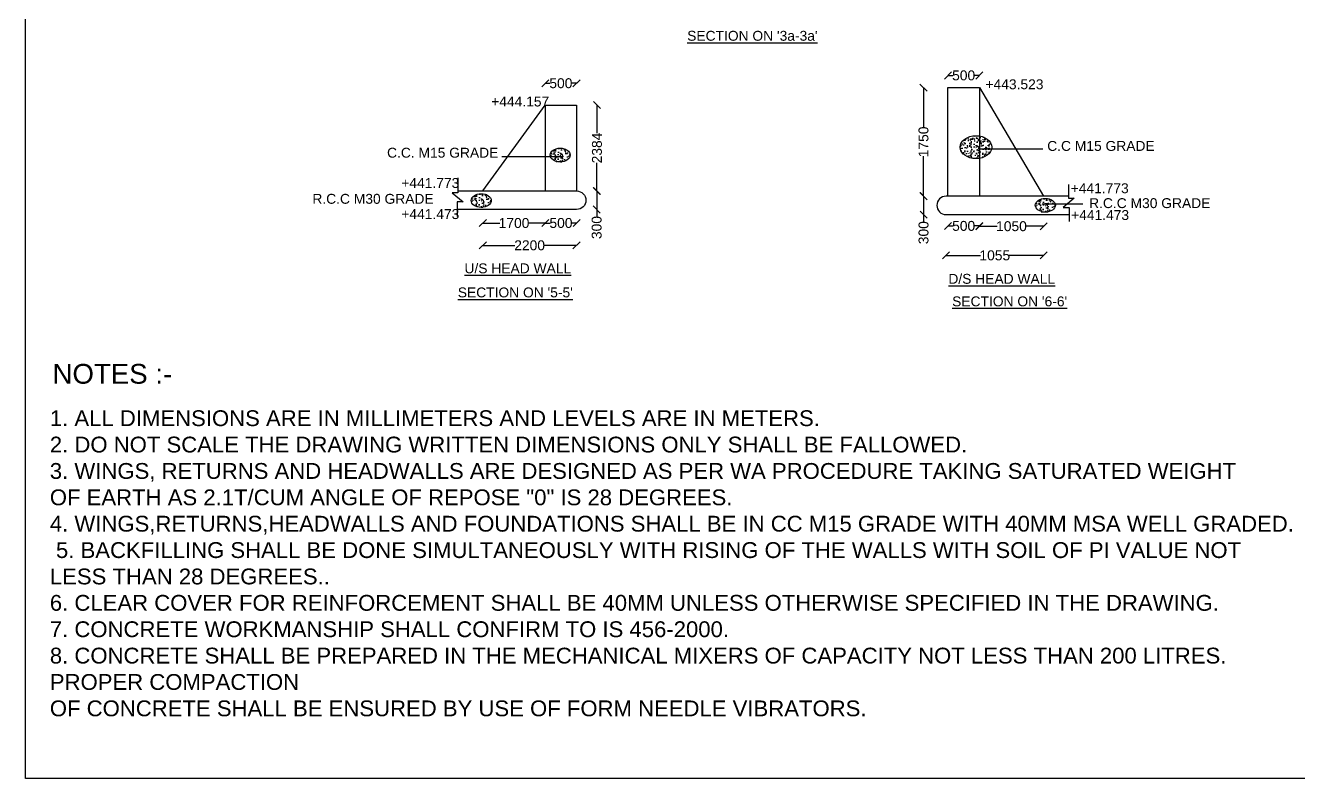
# Model space of a CAD drawing. Header units: millimetres. Extents: x 5732 to 11541, y 1165 to 4950.
# Drawn here: x 5732 to 8951, y 1165 to 3069 of the extents above; entities that cross this region are included whole.
import ezdxf

# ---------------------------------------------------------------- set-up
doc = ezdxf.new("R2010")
doc.units = ezdxf.units.MM
doc.header["$MEASUREMENT"] = 0
for name, color, linetype in [('DIMENSIONS', 7, 'Continuous'), ('DRAWING', 7, 'Continuous'), ('TEXT', 7, 'Continuous')]:
    doc.layers.add(name, color=color, linetype=linetype)
doc.styles.get("Standard").update_dxf_attribs({"font": 'arial.ttf', "height": 25})
doc.dimstyles.get("Standard").update_dxf_attribs({"dimtxt": 25, "dimasz": 18, "dimexe": 0.18, "dimexo": 0.0625, "dimgap": 0.09, "dimtad": 0, "dimdec": 0, "dimzin": 0, "dimdsep": 46, "dimtxsty": 'Standard', "dimblk": 'OBLIQUE', "dimcen": 0.09, "dimse1": 1, "dimse2": 1, "dimadec": 0, "dimazin": 0, "dimtfac": 1, "dimtdec": 0, "dimtofl": 0, "dimtmove": 0, "dimatfit": 3, "dimfxl": 1, "dimtolj": 1, "dimtzin": 0, "dimarcsym": 0})

# ---------------------------------------------------------------- blocks, each defined once
blk = doc.blocks.new('_Oblique')
at = {"color": 0, "linetype": 'ByBlock', "lineweight": -2}
blk.add_line((-0.5, -0.5), (0.5, 0.5), dxfattribs=at)
blk = doc.blocks.new('*D29')
at = {"layer": 'Defpoints', "color": 0}
for p in [(8143.8, 2942.6), (8064.2, 2911.9), (8143.8, 2911.9)]:
    blk.add_point(p, dxfattribs=at)
at = {"layer": 'DIMENSIONS', "color": 0, "lineweight": -2}
for p, q in [((8064.2, 2942.6), (8076.3, 2942.6)), ((8143.8, 2942.6), (8131.7, 2942.6))]:
    blk.add_line(p, q, dxfattribs=at)
at = {"layer": 'DIMENSIONS', "color": 0, "lineweight": -2, "xscale": 18, "yscale": 18, "zscale": 18, "rotation": 180}
blk.add_blockref('_Oblique', (8064.2, 2942.6), dxfattribs=at)
at = {"layer": 'DIMENSIONS', "color": 0, "lineweight": -2, "xscale": 18, "yscale": 18, "zscale": 18}
blk.add_blockref('_Oblique', (8143.8, 2942.6), dxfattribs=at)
at = {"layer": 'DIMENSIONS', "color": 0, "insert": (8104, 2942.6), "char_height": 25, "attachment_point": 5}
blk.add_mtext('\\A1;500', dxfattribs=at)
blk = doc.blocks.new('*D30')
at = {"layer": 'Defpoints', "color": 0}
for p in [(8064.2, 2911.9), (8002.6, 2637.4), (8064.2, 2637.4)]:
    blk.add_point(p, dxfattribs=at)
at = {"layer": 'DIMENSIONS', "color": 0, "lineweight": -2}
for p, q in [((8002.6, 2911.9), (8002.6, 2810.8)), ((8002.6, 2637.4), (8002.6, 2738.4))]:
    blk.add_line(p, q, dxfattribs=at)
at = {"layer": 'DIMENSIONS', "color": 0, "lineweight": -2, "xscale": 18, "yscale": 18, "zscale": 18}
for p, rotation in [((8002.6, 2911.9), 90), ((8002.6, 2637.4), 270)]:
    blk.add_blockref('_Oblique', p, dxfattribs=dict(at, rotation=rotation))
at = {"layer": 'DIMENSIONS', "color": 0, "insert": (8002.6, 2774.6), "char_height": 25, "attachment_point": 5, "rotation": 90}
blk.add_mtext('\\A1;1750', dxfattribs=at)
blk = doc.blocks.new('*D31')
at = {"layer": 'Defpoints', "color": 0}
for p in [(8064.2, 2637.4), (8002.7, 2590.8), (8064.3, 2590.8)]:
    blk.add_point(p, dxfattribs=at)
at = {"layer": 'DIMENSIONS', "color": 0, "lineweight": -2}
for p, q in [((8002.7, 2637.4), (8002.7, 2590.8)), ((8002.7, 2590.8), (8002.7, 2572.8))]:
    blk.add_line(p, q, dxfattribs=at)
at = {"layer": 'DIMENSIONS', "color": 0, "lineweight": -2, "xscale": 18, "yscale": 18, "zscale": 18}
for p, rotation in [((8002.7, 2637.4), 90), ((8002.7, 2590.8), 270)]:
    blk.add_blockref('_Oblique', p, dxfattribs=dict(at, rotation=rotation))
at = {"layer": 'DIMENSIONS', "color": 0, "insert": (8002.7, 2545.1), "char_height": 25, "attachment_point": 5, "rotation": 90}
blk.add_mtext('\\A1;300', dxfattribs=at)
blk = doc.blocks.new('*D32')
at = {"layer": 'Defpoints', "color": 0}
for p in [(8064.2, 2637.4), (8143.8, 2637.4), (8143.8, 2562.1)]:
    blk.add_point(p, dxfattribs=at)
at = {"layer": 'DIMENSIONS', "color": 0, "lineweight": -2}
for p, q in [((8064.2, 2562.1), (8076.3, 2562.1)), ((8143.8, 2562.1), (8131.7, 2562.1))]:
    blk.add_line(p, q, dxfattribs=at)
at = {"layer": 'DIMENSIONS', "color": 0, "lineweight": -2, "xscale": 18, "yscale": 18, "zscale": 18, "rotation": 180}
blk.add_blockref('_Oblique', (8064.2, 2562.1), dxfattribs=at)
at = {"layer": 'DIMENSIONS', "color": 0, "lineweight": -2, "xscale": 18, "yscale": 18, "zscale": 18}
blk.add_blockref('_Oblique', (8143.8, 2562.1), dxfattribs=at)
at = {"layer": 'DIMENSIONS', "color": 0, "insert": (8104, 2562.1), "char_height": 25, "attachment_point": 5}
blk.add_mtext('\\A1;500', dxfattribs=at)
blk = doc.blocks.new('*D33')
at = {"layer": 'Defpoints', "color": 0}
for p in [(8143.8, 2637.4), (8306.1, 2637.4), (8306.1, 2561.4)]:
    blk.add_point(p, dxfattribs=at)
at = {"layer": 'DIMENSIONS', "color": 0, "lineweight": -2}
for p, q in [((8143.8, 2561.4), (8188.7, 2561.4)), ((8306.1, 2561.4), (8261.1, 2561.4))]:
    blk.add_line(p, q, dxfattribs=at)
at = {"layer": 'DIMENSIONS', "color": 0, "lineweight": -2, "xscale": 18, "yscale": 18, "zscale": 18, "rotation": 180}
blk.add_blockref('_Oblique', (8143.8, 2561.4), dxfattribs=at)
at = {"layer": 'DIMENSIONS', "color": 0, "lineweight": -2, "xscale": 18, "yscale": 18, "zscale": 18}
blk.add_blockref('_Oblique', (8306.1, 2561.4), dxfattribs=at)
at = {"layer": 'DIMENSIONS', "color": 0, "insert": (8224.9, 2561.4), "char_height": 25, "attachment_point": 5}
blk.add_mtext('\\A1;1050', dxfattribs=at)
blk = doc.blocks.new('*D34')
at = {"layer": 'Defpoints', "color": 0}
for p in [(8059.5, 2637.4), (8306.1, 2637.4), (8306.1, 2487.7)]:
    blk.add_point(p, dxfattribs=at)
at = {"layer": 'DIMENSIONS', "color": 0, "lineweight": -2}
for p, q in [((8059.5, 2487.7), (8146.5, 2487.7)), ((8306.1, 2487.7), (8219.1, 2487.7))]:
    blk.add_line(p, q, dxfattribs=at)
at = {"layer": 'DIMENSIONS', "color": 0, "lineweight": -2, "xscale": 18, "yscale": 18, "zscale": 18, "rotation": 180}
blk.add_blockref('_Oblique', (8059.5, 2487.7), dxfattribs=at)
at = {"layer": 'DIMENSIONS', "color": 0, "lineweight": -2, "xscale": 18, "yscale": 18, "zscale": 18}
blk.add_blockref('_Oblique', (8306.1, 2487.7), dxfattribs=at)
at = {"layer": 'DIMENSIONS', "color": 0, "insert": (8182.8, 2487.7), "char_height": 25, "attachment_point": 5}
blk.add_mtext('\\A1;1055', dxfattribs=at)
blk = doc.blocks.new('*D35')
at = {"layer": 'Defpoints', "color": 0}
for p in [(7125.2, 2650.6), (7125.2, 2603.7), (7176.3, 2603.7)]:
    blk.add_point(p, dxfattribs=at)
at = {"layer": 'DIMENSIONS', "color": 0, "lineweight": -2}
for p, q in [((7176.3, 2650.6), (7176.3, 2603.7)), ((7176.3, 2603.7), (7176.3, 2585.7))]:
    blk.add_line(p, q, dxfattribs=at)
at = {"layer": 'DIMENSIONS', "color": 0, "lineweight": -2, "xscale": 18, "yscale": 18, "zscale": 18}
for p, rotation in [((7176.3, 2650.6), 90), ((7176.3, 2603.7), 270)]:
    blk.add_blockref('_Oblique', p, dxfattribs=dict(at, rotation=rotation))
at = {"layer": 'DIMENSIONS', "color": 0, "insert": (7176.3, 2558.1), "char_height": 25, "attachment_point": 5, "rotation": 90}
blk.add_mtext('\\A1;300', dxfattribs=at)
blk = doc.blocks.new('*D36')
at = {"layer": 'Defpoints', "color": 0}
for p in [(7125.2, 2867.8), (7177.1, 2867.8), (7125.2, 2650.6)]:
    blk.add_point(p, dxfattribs=at)
at = {"layer": 'DIMENSIONS', "color": 0, "lineweight": -2}
for p, q in [((7177.1, 2867.8), (7177.1, 2796.8)), ((7177.1, 2650.6), (7177.1, 2721.6))]:
    blk.add_line(p, q, dxfattribs=at)
at = {"layer": 'DIMENSIONS', "color": 0, "lineweight": -2, "xscale": 18, "yscale": 18, "zscale": 18}
for p, rotation in [((7177.1, 2867.8), 90), ((7177.1, 2650.6), 270)]:
    blk.add_blockref('_Oblique', p, dxfattribs=dict(at, rotation=rotation))
at = {"layer": 'DIMENSIONS', "color": 0, "insert": (7177.1, 2759.2), "char_height": 25, "attachment_point": 5, "rotation": 90}
blk.add_mtext('\\A1;2384', dxfattribs=at)
blk = doc.blocks.new('*D37')
at = {"layer": 'Defpoints', "color": 0}
for p in [(6888.5, 2650.6), (7046.4, 2650.6), (7046.4, 2569.5)]:
    blk.add_point(p, dxfattribs=at)
at = {"layer": 'DIMENSIONS', "color": 0, "lineweight": -2}
for p, q in [((6888.5, 2569.5), (6931.2, 2569.5)), ((7046.4, 2569.5), (7003.6, 2569.5))]:
    blk.add_line(p, q, dxfattribs=at)
at = {"layer": 'DIMENSIONS', "color": 0, "lineweight": -2, "xscale": 18, "yscale": 18, "zscale": 18, "rotation": 180}
blk.add_blockref('_Oblique', (6888.5, 2569.5), dxfattribs=at)
at = {"layer": 'DIMENSIONS', "color": 0, "lineweight": -2, "xscale": 18, "yscale": 18, "zscale": 18}
blk.add_blockref('_Oblique', (7046.4, 2569.5), dxfattribs=at)
at = {"layer": 'DIMENSIONS', "color": 0, "insert": (6967.4, 2569.5), "char_height": 25, "attachment_point": 5}
blk.add_mtext('\\A1;1700', dxfattribs=at)
blk = doc.blocks.new('*D38')
at = {"layer": 'Defpoints', "color": 0}
for p in [(7046.4, 2650.6), (7125.7, 2650.6), (7125.7, 2569.5)]:
    blk.add_point(p, dxfattribs=at)
at = {"layer": 'DIMENSIONS', "color": 0, "lineweight": -2}
for p, q in [((7046.4, 2569.5), (7058.4, 2569.5)), ((7125.7, 2569.5), (7113.7, 2569.5))]:
    blk.add_line(p, q, dxfattribs=at)
at = {"layer": 'DIMENSIONS', "color": 0, "lineweight": -2, "xscale": 18, "yscale": 18, "zscale": 18, "rotation": 180}
blk.add_blockref('_Oblique', (7046.4, 2569.5), dxfattribs=at)
at = {"layer": 'DIMENSIONS', "color": 0, "lineweight": -2, "xscale": 18, "yscale": 18, "zscale": 18}
blk.add_blockref('_Oblique', (7125.7, 2569.5), dxfattribs=at)
at = {"layer": 'DIMENSIONS', "color": 0, "insert": (7086, 2569.5), "char_height": 25, "attachment_point": 5}
blk.add_mtext('\\A1;500', dxfattribs=at)
blk = doc.blocks.new('*D39')
at = {"layer": 'Defpoints', "color": 0}
for p in [(6888.5, 2650.6), (7125.2, 2650.6), (7125.2, 2513.1)]:
    blk.add_point(p, dxfattribs=at)
at = {"layer": 'DIMENSIONS', "color": 0, "lineweight": -2}
for p, q in [((6888.5, 2513.1), (6969.2, 2513.1)), ((7125.2, 2513.1), (7044.4, 2513.1))]:
    blk.add_line(p, q, dxfattribs=at)
at = {"layer": 'DIMENSIONS', "color": 0, "lineweight": -2, "xscale": 18, "yscale": 18, "zscale": 18, "rotation": 180}
blk.add_blockref('_Oblique', (6888.5, 2513.1), dxfattribs=at)
at = {"layer": 'DIMENSIONS', "color": 0, "lineweight": -2, "xscale": 18, "yscale": 18, "zscale": 18}
blk.add_blockref('_Oblique', (7125.2, 2513.1), dxfattribs=at)
at = {"layer": 'DIMENSIONS', "color": 0, "insert": (7006.8, 2513.1), "char_height": 25, "attachment_point": 5}
blk.add_mtext('\\A1;2200', dxfattribs=at)
blk = doc.blocks.new('*D40')
at = {"layer": 'Defpoints', "color": 0}
for p in [(7125.2, 2922.8), (7046.4, 2867.8), (7125.2, 2867.8)]:
    blk.add_point(p, dxfattribs=at)
at = {"layer": 'DIMENSIONS', "color": 0, "lineweight": -2}
for p, q in [((7046.4, 2922.8), (7058.1, 2922.8)), ((7125.2, 2922.8), (7113.5, 2922.8))]:
    blk.add_line(p, q, dxfattribs=at)
at = {"layer": 'DIMENSIONS', "color": 0, "lineweight": -2, "xscale": 18, "yscale": 18, "zscale": 18, "rotation": 180}
blk.add_blockref('_Oblique', (7046.4, 2922.8), dxfattribs=at)
at = {"layer": 'DIMENSIONS', "color": 0, "lineweight": -2, "xscale": 18, "yscale": 18, "zscale": 18}
blk.add_blockref('_Oblique', (7125.2, 2922.8), dxfattribs=at)
at = {"layer": 'DIMENSIONS', "color": 0, "insert": (7085.8, 2922.8), "char_height": 25, "attachment_point": 5}
blk.add_mtext('\\A1;500', dxfattribs=at)

msp = doc.modelspace()

# ---------------------------------------------------------------- hatches: boundary and pattern name
at = {"layer": 'DRAWING'}
h = msp.add_hatch(dxfattribs=at)
h.set_pattern_fill('AR-CONC', color=0, scale=3, style=0)
h.set_pattern_definition([(50, (-5752010.474, -20979344.267), (21.517805478, -1.88256405), [2.25, -24.75]), (355, (-5752010.474, -20979344.267), (-4.162540008, 22.56576401), [1.8, -19.8]), (100.4514, (-5752008.68, -20979344.424), (17.355281451, 20.683186262), [1.9122057, -21.03426336]), (46.1842, (-5752010.474, -20979338.267), (32.01723146, -4.96557043), [3.375, -37.125]), (96.6356, (-5752007.806, -20979338.68), (28.039881166, 29.223536127), [2.86830864, -31.55139]), (351.1842, (-5752010.474, -20979338.267), (28.039858354, 29.22355803), [2.7, -29.7]), (21, (-5752007.474, -20979339.767), (17.907211564, -12.07856672), [2.25, -24.75]), (326, (-5752007.474, -20979339.767), (7.299459958, 21.754501351), [1.8, -19.8]), (71.4514, (-5752005.982, -20979340.773), (25.206678857, 9.675914901), [1.9122057, -21.03426336]), (37.5, (-5752010.474, -20979344.267), (0.3647956595, 9.986815615), [0, -19.56, 0, -20.1, 0, -19.875]), (7.5, (-5752010.474, -20979344.267), (7.8920861233, 11.8323513565), [0, -11.46, 0, -19.11, 0, -7.575]), (327.5, (-5752017.164, -20979344.267), (16.0146730852, -0.676646152), [0, -7.5, 0, -23.4, 0, -31.05]), (317.5, (-5752020.164, -20979344.267), (17.49558508, 3.00314947), [0, -9.75, 0, -15.54, 0, -22.05])])
edge = h.paths.add_edge_path()
edge.add_ellipse((8135.2, 2761.3), major_axis=(40.2, 0), ratio=0.717426, start_angle=0, end_angle=360)
h = msp.add_hatch(dxfattribs=at)
h.set_pattern_fill('AR-CONC', color=0, scale=3, style=0)
h.set_pattern_definition([(50, (-5753061.715, -20979364.15), (21.517805478, -1.88256405), [2.25, -24.75]), (355, (-5753061.715, -20979364.15), (-4.162540008, 22.56576401), [1.8, -19.8]), (100.4514, (-5753059.922, -20979364.306), (17.355281451, 20.683186262), [1.9122057, -21.03426336]), (46.1842, (-5753061.715, -20979358.15), (32.01723146, -4.96557043), [3.375, -37.125]), (96.6356, (-5753059.047, -20979358.563), (28.039881166, 29.223536127), [2.86830864, -31.55139]), (351.1842, (-5753061.715, -20979358.15), (28.039858354, 29.22355803), [2.7, -29.7]), (21, (-5753058.715, -20979359.65), (17.907211564, -12.07856672), [2.25, -24.75]), (326, (-5753058.715, -20979359.65), (7.299459958, 21.754501351), [1.8, -19.8]), (71.4514, (-5753057.223, -20979360.656), (25.206678857, 9.675914901), [1.9122057, -21.03426336]), (37.5, (-5753061.715, -20979364.1496), (0.3647956595, 9.986815615), [0, -19.56, 0, -20.1, 0, -19.875]), (7.5, (-5753061.715, -20979364.15), (7.8920861233, 11.8323513565), [0, -11.46, 0, -19.11, 0, -7.575]), (327.5, (-5753068.405, -20979364.15), (16.0146730852, -0.676646152), [0, -7.5, 0, -23.4, 0, -31.05]), (317.5, (-5753071.405, -20979364.15), (17.49558508, 3.00314947), [0, -9.75, 0, -15.54, 0, -22.05])])
edge = h.paths.add_edge_path()
edge.add_ellipse((7084, 2741.4), major_axis=(-25.3, 0), ratio=0.687205, start_angle=0, end_angle=360)
h = msp.add_hatch(dxfattribs=at)
h.set_pattern_fill('AR-CONC', color=0, scale=3, style=0)
h.set_pattern_definition([(50, (-5753261.274, -20979479.31), (21.517805478, -1.88256405), [2.25, -24.75]), (355, (-5753261.274, -20979479.31), (-4.162540008, 22.56576401), [1.8, -19.8]), (100.4514, (-5753259.48, -20979479.467), (17.355281451, 20.683186262), [1.9122057, -21.03426336]), (46.1842, (-5753261.274, -20979473.31), (32.01723146, -4.96557043), [3.375, -37.125]), (96.6356, (-5753258.606, -20979473.724), (28.039881166, 29.223536127), [2.86830864, -31.55139]), (351.1842, (-5753261.274, -20979473.31), (28.039858354, 29.22355803), [2.7, -29.7]), (21, (-5753258.274, -20979474.81), (17.907211564, -12.07856672), [2.25, -24.75]), (326, (-5753258.274, -20979474.81), (7.299459958, 21.754501351), [1.8, -19.8]), (71.4514, (-5753256.782, -20979475.817), (25.206678857, 9.675914901), [1.9122057, -21.03426336]), (37.5, (-5753261.274, -20979479.31), (0.3647956595, 9.986815615), [0, -19.56, 0, -20.1, 0, -19.875]), (7.5, (-5753261.274, -20979479.31), (7.8920861233, 11.8323513565), [0, -11.46, 0, -19.11, 0, -7.575]), (327.5, (-5753267.964, -20979479.31), (16.0146730852, -0.676646152), [0, -7.5, 0, -23.4, 0, -31.05]), (317.5, (-5753270.964, -20979479.31), (17.49558508, 3.00314947), [0, -9.75, 0, -15.54, 0, -22.05])])
edge = h.paths.add_edge_path()
edge.add_ellipse((6884.4, 2626.3), major_axis=(-25.3, 0), ratio=0.687205, start_angle=0, end_angle=360)
h = msp.add_hatch(dxfattribs=at)
h.set_pattern_fill('AR-CONC', color=0, scale=3, style=0)
h.set_pattern_definition([(50, (-5751835.126, -20979491.127), (21.517805478, -1.88256405), [2.25, -24.75]), (355, (-5751835.126, -20979491.127), (-4.162540008, 22.56576401), [1.8, -19.8]), (100.4514, (-5751833.332, -20979491.284), (17.355281451, 20.683186262), [1.9122057, -21.03426336]), (46.1842, (-5751835.126, -20979485.127), (32.01723146, -4.96557043), [3.375, -37.125]), (96.6356, (-5751832.457, -20979485.54), (28.039881166, 29.223536127), [2.86830864, -31.55139]), (351.1842, (-5751835.126, -20979485.127), (28.039858354, 29.22355803), [2.7, -29.7]), (21, (-5751832.126, -20979486.627), (17.907211564, -12.07856672), [2.25, -24.75]), (326, (-5751832.126, -20979486.627), (7.299459958, 21.754501351), [1.8, -19.8]), (71.4514, (-5751830.633, -20979487.633), (25.206678857, 9.675914901), [1.9122057, -21.03426336]), (37.5, (-5751835.1255, -20979491.127), (0.3647956595, 9.986815615), [0, -19.56, 0, -20.1, 0, -19.875]), (7.5, (-5751835.126, -20979491.127), (7.8920861233, 11.8323513565), [0, -11.46, 0, -19.11, 0, -7.575]), (327.5, (-5751841.8155, -20979491.127), (16.0146730852, -0.676646152), [0, -7.5, 0, -23.4, 0, -31.05]), (317.5, (-5751844.816, -20979491.127), (17.49558508, 3.00314947), [0, -9.75, 0, -15.54, 0, -22.05])])
edge = h.paths.add_edge_path()
edge.add_ellipse((8310.5, 2614.4), major_axis=(-25.3, 0), ratio=0.687205, start_angle=0, end_angle=360)

# ---------------------------------------------------------------- linework, layer by layer
at = {"layer": 'DIMENSIONS', "color": 0}
msp.add_lwpolyline([(11541, 1165.3), (5732.3, 1165.3), (5732.3, 4950.2), (11541, 4950.2)], close=True, dxfattribs=at)
at = {"layer": 'DRAWING', "color": 0}
for points in [[(8064.2, 2637.4), (8064.2, 2911.9), (8143.8, 2911.9), (8306.1, 2637.4)], [(8143.8, 2911.9), (8143.8, 2637.4)], [(6888.5, 2650.6), (7046.4, 2867.8), (7125.2, 2867.8), (7125.2, 2650.6)], [(7046.4, 2867.8), (7046.4, 2650.6)], [(6825.7, 2683.5), (6825.7, 2645.5), (6811.4, 2645.5), (6838.6, 2623.5), (6823.6, 2623.5), (6823.6, 2586.2)], [(8368.9, 2667.1), (8368.9, 2632.7), (8383, 2632.7), (8355.9, 2609.1), (8371, 2609.1), (8371, 2573.4)]]:
    msp.add_lwpolyline(points, dxfattribs=at)
for points in [[(6825.7, 2650.6), (7125.7, 2650.6, -1), (7125.7, 2603.7), (6823.6, 2603.7)], [(8368.9, 2637.4), (8059.5, 2637.4, 1), (8059.5, 2590.8), (8371, 2591.2)]]:
    msp.add_lwpolyline(points, format="xyb", dxfattribs=at)
for centre, major_axis, ratio in [((8135.2, 2761.3), (40.2, 0), 0.717426), ((7084, 2741.4), (-25.3, 0), 0.687205), ((6884.4, 2626.3), (-25.3, 0), 0.687205), ((8310.5, 2614.4), (-25.3, 0), 0.687205)]:
    msp.add_ellipse(centre, major_axis=major_axis, ratio=ratio, dxfattribs=at)

# ---------------------------------------------------------------- texts
at = {"layer": 'DIMENSIONS', "color": 0}
msp.add_text('NOTES :-', height=50, dxfattribs=at).set_placement((5800.6, 2163.4))
at = {"layer": 'DIMENSIONS', "color": 0, "insert": (5793.9, 2096.2), "char_height": 40, "width": 3041.397, "attachment_point": 1}
msp.add_mtext('1. ALL DIMENSIONS ARE IN MILLIMETERS AND LEVELS ARE IN METERS. \\P2. DO NOT SCALE THE DRAWING WRITTEN DIMENSIONS ONLY SHALL BE FALLOWED. \\P3. WINGS, RETURNS AND HEADWALLS ARE DESIGNED AS PER WA PROCEDURE TAKING SATURATED WEIGHT OF EARTH AS 2.1T/CUM ANGLE OF REPOSE "0" IS 28 DEGREES. \\P4. WINGS,RETURNS,HEADWALLS AND FOUNDATIONS SHALL BE IN CC M15 GRADE WITH 40MM MSA WELL GRADED.\\P 5. BACKFILLING SHALL BE DONE SIMULTANEOUSLY WITH RISING OF THE WALLS WITH SOIL OF PI VALUE NOT LESS THAN 28 DEGREES.. \\P6. CLEAR COVER FOR REINFORCEMENT SHALL BE 40MM UNLESS OTHERWISE SPECIFIED IN THE DRAWING. \\P7. CONCRETE WORKMANSHIP SHALL CONFIRM TO IS 456-2000. \\P8. CONCRETE SHALL BE PREPARED IN THE MECHANICAL MIXERS OF CAPACITY NOT LESS THAN 200 LITRES. PROPER COMPACTION \\POF CONCRETE SHALL BE ENSURED BY USE OF FORM NEEDLE VIBRATORS. ', dxfattribs=at)
at = {"layer": 'TEXT', "color": 0}
for s, p in [("%%USECTION ON '3a-3a'", (7405.1, 3030.3)), ('+443.523', (8159.2, 2907.8)), ('+444.157', (6909.7, 2864.2)), ('C.C M15 GRADE', (8315.3, 2751.9)), ('C.C. M15 GRADE', (6646.4, 2734.8)), ('+441.773', (6682.4, 2658.3)), ('R.C.C M30 GRADE', (6457.6, 2618.2)), ('+441.773', (8374.7, 2645)), ('R.C.C M30 GRADE', (8421.2, 2607.3)), ('+441.473', (6682.4, 2579.6)), ('+441.473', (8375.7, 2577.2)), ('%%UU/S HEAD WALL', (6842.1, 2442.5)), ('%%UD/S HEAD WALL', (8065.4, 2416)), ("%%USECTION ON '5-5'", (6825.2, 2381.6)), ("%%USECTION ON '6-6'", (8074.9, 2359))]:
    msp.add_text(s, height=25, dxfattribs=at).set_placement(p)

# ---------------------------------------------------------------- dimensions: what is measured, and where the dimension line sits
at = {"layer": 'DIMENSIONS', "color": 0}
for base, p1, p2, text, picture, middle in [((7125.2, 2922.8), (7046.4, 2867.8), (7125.2, 2867.8), '500', '*D40', (7085.8, 2922.8)), ((8143.8, 2942.6), (8064.2, 2911.9), (8143.8, 2911.9), '500', '*D29', (8104, 2942.6)), ((7046.4, 2569.5), (6888.5, 2650.6), (7046.4, 2650.6), '1700', '*D37', (6967.4, 2569.5)), ((7125.2, 2513.1), (6888.5, 2650.6), (7125.2, 2650.6), '2200', '*D39', (7006.8, 2513.1)), ((7125.7, 2569.5), (7046.4, 2650.6), (7125.7, 2650.6), '500', '*D38', (7086, 2569.5)), ((8306.1, 2487.7), (8059.5, 2637.4), (8306.1, 2637.4), '1055', '*D34', (8182.8, 2487.7)), ((8143.8, 2562.1), (8064.2, 2637.4), (8143.8, 2637.4), '500', '*D32', (8104, 2562.1)), ((8306.1, 2561.4), (8143.8, 2637.4), (8306.1, 2637.4), '1050', '*D33', (8224.9, 2561.4))]:
    dim = msp.add_linear_dim(base=base, p1=p1, p2=p2, text=text, dimstyle='Standard', dxfattribs=at)
    dim.commit()
    dim.dimension.update_dxf_attribs({"geometry": picture, "text_midpoint": middle})
for base, p1, p2, text, picture, middle in [((8002.6, 2637.4), (8064.2, 2911.9), (8064.2, 2637.4), '1750', '*D30', (8002.6, 2774.6)), ((7177.1, 2867.8), (7125.2, 2650.6), (7125.2, 2867.8), '2384', '*D36', (7177.1, 2759.2)), ((7176.3, 2603.7), (7125.2, 2650.6), (7125.2, 2603.7), '300', '*D35', (7176.3, 2558.1)), ((8002.7, 2590.8), (8064.2, 2637.4), (8064.3, 2590.8), '300', '*D31', (8002.7, 2545.1))]:
    dim = msp.add_linear_dim(base=base, p1=p1, p2=p2, angle=90, text=text, dimstyle='Standard', dxfattribs=at)
    dim.commit()
    dim.dimension.update_dxf_attribs({"geometry": picture, "text_midpoint": middle})

# ---------------------------------------------------------------- leaders
for points in [[(7088, 2736.5), (6936.4, 2736.5)], [(8143.8, 2756.9), (8304.4, 2756.9)], [(8302.2, 2618.3), (8404.9, 2618.3)]]:
    msp.add_leader(points, dimstyle='Standard', override={"dimgap": 0.09, "dimtad": 0}, dxfattribs=at)

doc.saveas('drawing.dxf')
